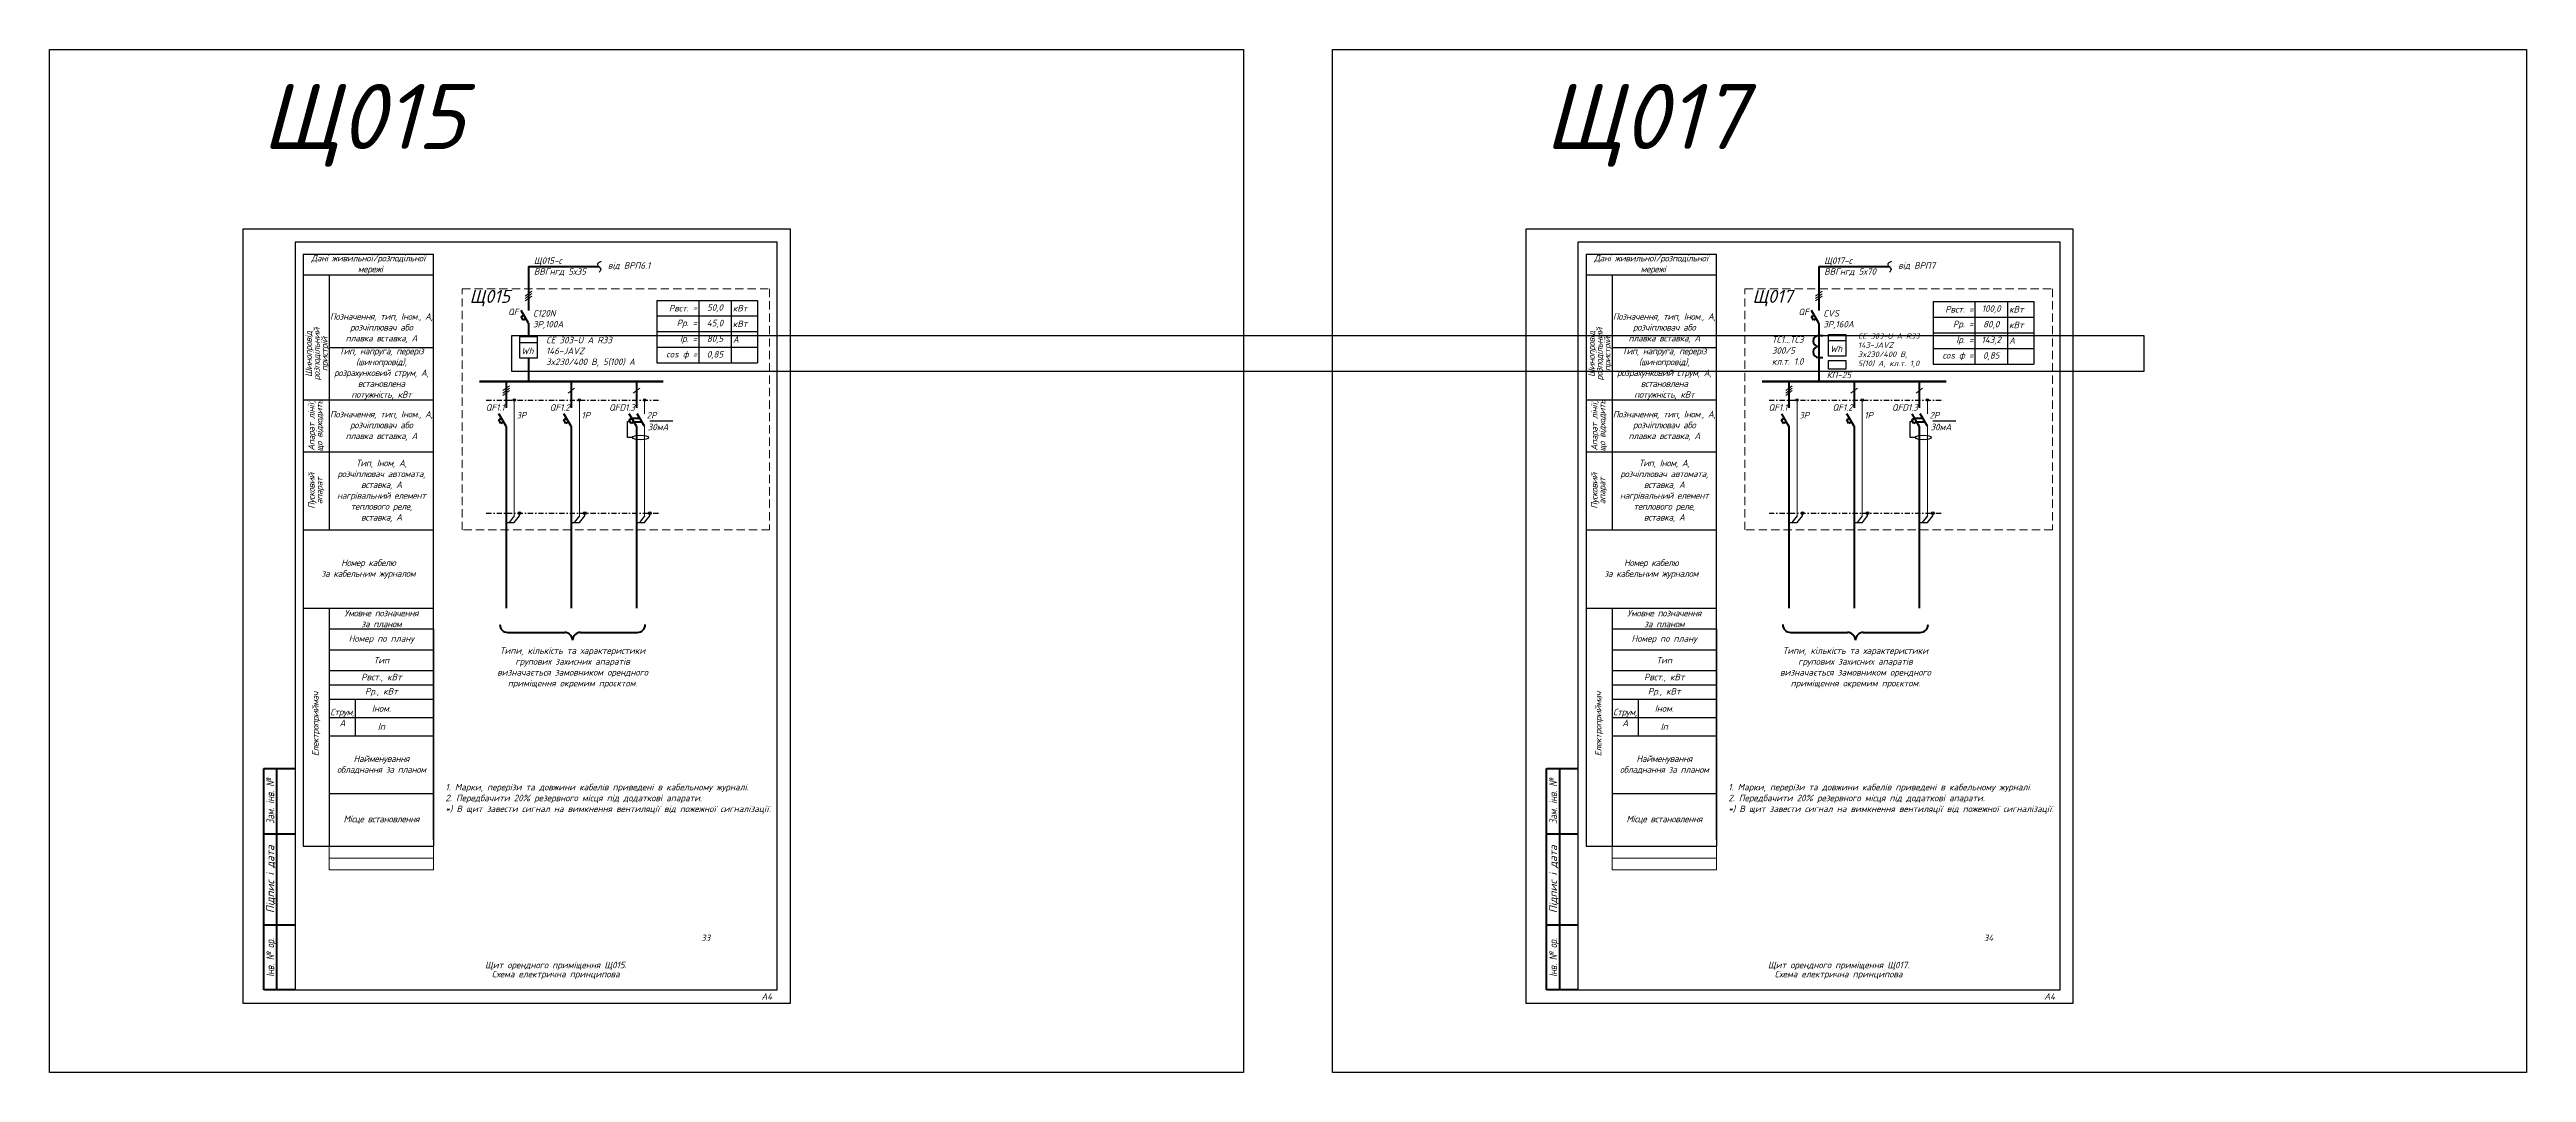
# Model space of a CAD drawing. Header units: millimetres. Extents: x -122434 to 1506205, y -201405 to 386015.
# Drawn here: x -101590 to -6570, y -157317 to -118048 of the extents above; entities that cross this region are included whole.
import ezdxf
from ezdxf.enums import TextEntityAlignment as Align

# ---------------------------------------------------------------- set-up
doc = ezdxf.new("R2010")
doc.units = ezdxf.units.MM
doc.linetypes.add('DASHDOTX2', pattern=[2, 1, -0.5, 0, -0.5])
doc.linetypes.add('DASHED', pattern=[9.525, 6.35, -3.175])
doc.layers.get('Defpoints').update_dxf_attribs({"color": 4})
doc.styles.add('GOST 2.304', font='isocpeui.ttf')
doc.styles.add('ГОСТ 2.304', font='isocpeui.ttf')
doc.styles.add('СГЕНЕРИР_СТИЛЬ_7', font='isocpeui.ttf')

# ---------------------------------------------------------------- blocks, each defined once
blk = doc.blocks.new('*T165')
at = {"color": 0, "linetype": 'ByBlock', "lineweight": -2, "transparency": 16777216}
for p, q in [((0, 0), (4000, 0)), ((0, 0), (0, -8340)), ((4000, 0), (4000, -8340)), ((0, -800), (4000, -800)), ((0, -1600), (4000, -1600)), ((0, -2150), (4000, -2150)), ((0, -2700), (4000, -2700)), ((0, -3400), (4000, -3400)), ((0, -4100), (4000, -4100)), ((0, -6315), (4000, -6315)), ((0, -8340), (4000, -8340))]:
    blk.add_line(p, q, dxfattribs=at)
at = {"layer": 'Defpoints', "color": 8, "linetype": 'ByBlock', "lineweight": 0, "transparency": 16777216}
for p, q in [((0, -8340), (0, -9247)), ((4000, -8340), (4000, -9247)), ((0, -8794), (4000, -8794)), ((0, -9247), (4000, -9247))]:
    blk.add_line(p, q, dxfattribs=at)
at = {"color": 0, "transparency": 16777216, "char_height": 250, "width": 3880, "attachment_point": 5, "style": 'ГОСТ 2.304'}
for s, insert in [('Номер по плану', (2000, -400)), ('Рвст., кВт', (2000, -1875)), ('Тип', (2000, -1200)), ('Рр., кВт', (2000, -2425)), ('Іном.', (2000, -3050)), ('Іп', (2000, -3750)), ('{\\T0.95;\\C7;Найменування обладнання за планом}', (2000, -5208)), ('{\\T0.95;\\C7;Місце встановлення}', (2000, -7328))]:
    blk.add_mtext(s, dxfattribs=dict(at, insert=insert))
blk = doc.blocks.new('*T166')
at = {"color": 0, "linetype": 'ByBlock', "lineweight": -2, "transparency": 16777216}
for p, q in [((0, 0), (3860, 0)), ((0, 0), (0, -2400)), ((1600, 0), (1600, -2400)), ((2850, 0), (2850, -2400)), ((3860, 0), (3860, -2400)), ((0, -600), (3860, -600)), ((0, -1200), (3860, -1200)), ((0, -1800), (3860, -1800)), ((0, -2400), (1600, -2400)), ((2850, -2400), (3860, -2400))]:
    blk.add_line(p, q, dxfattribs=at)
at = {"color": 0, "lineweight": -2, "transparency": 16777216}
blk.add_line((1600, -2400), (2850, -2400), dxfattribs=at)
at = {"color": 0, "transparency": 16777216, "char_height": 250, "style": 'ГОСТ 2.304'}
for s, insert, width, attachment_point in [('Рвст. =', (1540, -300), 1480, 6), ('Рр. =', (1540, -900), 1480, 6), ('45,0', (2225, -900), 1130, 5), ('50,0', (2225, -300), 1130, 5), ('кВт', (2910, -300), 890, 4), ('кВт', (2910, -900), 890, 4), ('Ір. =', (1540, -1500), 1480, 6), ('80,5', (2225, -1500), 1130, 5), ('А', (2910, -1500), 890, 4), ('сos ф =', (1540, -2100), 1480, 6), ('0,85', (2225, -2100), 1130, 5)]:
    blk.add_mtext(s, dxfattribs=dict(at, insert=insert, width=width, attachment_point=attachment_point))
blk = doc.blocks.new('*U160')
at = {"color": 0, "lineweight": 40}
for p, q in [((0, 0), (0, -1005)), ((-284, -1468), (-180, -1408)), ((-204, -1607), (-284, -1468)), ((0, -1720), (-280, -1240)), ((-100, -1547), (-204, -1607))]:
    blk.add_line(p, q, dxfattribs=at)
at = {"color": 0, "lineweight": 13}
for p, q in [((-124, -348), (124, -163)), ((-124, -441), (124, -256)), ((-124, -533), (124, -348))]:
    blk.add_line(p, q, dxfattribs=at)
at = {"color": 0, "lineweight": 9}
for p, q in [((311, -711), (311, -1240)), ((311, -1240), (311, -1720)), ((311, -2461), (311, -1720)), ((311, -2941), (311, -2461)), ((311, -5151), (311, -2941))]:
    blk.add_line(p, q, dxfattribs=at)
at = {"lineweight": 40}
for p, q in [((0, -1720), (0, -2226)), ((0, -2226), (0, -2941)), ((0, -2941), (0, -4529))]:
    blk.add_line(p, q, dxfattribs=at)
at = {"color": 0}
blk.add_circle((311, -711), 46.3, dxfattribs=at)
at = {"color": 0, "lineweight": 40}
blk.add_point((-37, -1659), dxfattribs=at)
at = {"style": 'ГОСТ 2.304'}
blk.add_attdef('QF', text='', height=250, dxfattribs=at).set_placement((-61, -997), align=Align.MIDDLE_RIGHT)
at = {"lineweight": 50, "style": 'ГОСТ 2.304'}
for tag, p in [('ТYPE', (369, -1046)), ('CURRENT', (391, -1419))]:
    blk.add_attdef(tag, p, '', height=250, dxfattribs=at)
blk = doc.blocks.new('*U161')
at = {"color": 0, "lineweight": 40}
for p, q in [((0, 0), (0, -1005)), ((-284, -1468), (-180, -1408)), ((-204, -1607), (-284, -1468)), ((0, -1720), (-280, -1240)), ((-100, -1547), (-204, -1607))]:
    blk.add_line(p, q, dxfattribs=at)
at = {"color": 0, "lineweight": 13}
blk.add_line((-124, -441), (124, -256), dxfattribs=at)
at = {"color": 0, "lineweight": 9}
for p, q in [((311, -711), (311, -1240)), ((311, -1240), (311, -1720)), ((311, -2461), (311, -1720)), ((311, -2941), (311, -2461)), ((311, -5151), (311, -2941))]:
    blk.add_line(p, q, dxfattribs=at)
at = {"lineweight": 40}
for p, q in [((0, -1720), (0, -2226)), ((0, -2226), (0, -2941)), ((0, -2941), (0, -4529))]:
    blk.add_line(p, q, dxfattribs=at)
at = {"color": 0}
blk.add_circle((311, -711), 46.3, dxfattribs=at)
at = {"color": 0, "lineweight": 40}
blk.add_point((-37, -1659), dxfattribs=at)
at = {"style": 'ГОСТ 2.304'}
blk.add_attdef('QF', text='', height=250, dxfattribs=at).set_placement((-61, -997), align=Align.MIDDLE_RIGHT)
at = {"lineweight": 50, "style": 'ГОСТ 2.304'}
for tag, p in [('ТYPE', (369, -1046)), ('CURRENT', (391, -1419))]:
    blk.add_attdef(tag, p, '', height=250, dxfattribs=at)
blk = doc.blocks.new('*U159')
at = {"color": 0, "lineweight": 40}
for p, q in [((0, 0), (0, -1005)), ((-284, -1468), (-180, -1408)), ((-204, -1607), (-284, -1468)), ((0, -1720), (-280, -1240)), ((-100, -1547), (-204, -1607)), ((-181, -1409), (130, -1409)), ((-100, -1547), (210, -1547)), ((311, -1720), (31, -1240))]:
    blk.add_line(p, q, dxfattribs=at)
at = {"color": 0, "lineweight": 13}
blk.add_line((-124, -441), (124, -256), dxfattribs=at)
at = {"color": 0, "lineweight": 9}
for p, q in [((311, -711), (311, -1240)), ((311, -2461), (311, -1720)), ((311, -2941), (311, -2461)), ((311, -5151), (311, -2941))]:
    blk.add_line(p, q, dxfattribs=at)
at = {"lineweight": 40}
for p, q in [((0, -1720), (0, -2226)), ((0, -2226), (0, -2941)), ((0, -2941), (0, -4529))]:
    blk.add_line(p, q, dxfattribs=at)
blk.add_line((516, -1512), (1402, -1512))
at = {"color": 0}
blk.add_lwpolyline([(-151, -2149), (-346, -2149), (-346, -1537), (-244, -1537)], dxfattribs=at)
blk.add_circle((311, -711), 46.3, dxfattribs=at)
blk.add_ellipse((153, -2149), major_axis=(-304, 0), ratio=0.29336, dxfattribs=at)
at = {"color": 0, "lineweight": 40}
blk.add_point((-37, -1659), dxfattribs=at)
at = {"style": 'ГОСТ 2.304'}
blk.add_attdef('QF', text='', height=250, dxfattribs=at).set_placement((-61, -997), align=Align.MIDDLE_RIGHT)
at = {"lineweight": 50, "style": 'ГОСТ 2.304'}
for tag, p in [('ТYPE', (369, -1046)), ('CURRENT', (391, -1419)), ('D_CURRENT', (432, -1871))]:
    blk.add_attdef(tag, p, '', height=250, dxfattribs=at)
blk = doc.blocks.new('Рамка А4 верт')
at = {"linetype": 'Continuous', "lineweight": 60}
for p, q in [((8, 5), (8, 90)), ((8, 90), (20, 90)), ((13, 5), (13, 90)), ((8, 65), (20, 65)), ((8, 30), (20, 30)), ((20, 5), (8, 5))]:
    blk.add_line(p, q, dxfattribs=at)
at = {"lineweight": 30, "ltscale": 100}
blk.add_lwpolyline([(20, 5), (205, 5), (205, 292), (20, 292)], close=True, dxfattribs=at)
at = {"layer": 'Defpoints', "ltscale": 100}
blk.add_lwpolyline([(0, 0), (210, 0), (210, 297), (0, 297)], close=True, dxfattribs=at)
at = {"linetype": 'Continuous', "lineweight": 25, "style": 'СГЕНЕРИР_СТИЛЬ_7'}
for s, width, p in [('Зам. інв. №', 0.8, (10.5, 77.5)), ('Інв. № ор.', 0.7, (10.5, 17.5))]:
    blk.add_text(s, height=3, rotation=90, dxfattribs=dict(at, width=width)).set_placement(p, align=Align.MIDDLE_CENTER)
blk.add_text('Підпис і дата', height=3, rotation=90, dxfattribs=at).set_placement((10.5, 47.5), align=Align.MIDDLE_CENTER)
at = {"linetype": 'Continuous', "style": 'ГОСТ 2.304'}
blk.add_text('А4', height=2.5, dxfattribs=at).set_placement((198.88, 1.24))
blk = doc.blocks.new('*T180')
at = {"color": 0, "linetype": 'ByBlock', "lineweight": -2, "transparency": 16777216}
for p, q in [((0, 0), (4000, 0)), ((0, 0), (0, -8340)), ((4000, 0), (4000, -8340)), ((0, -800), (4000, -800)), ((0, -1600), (4000, -1600)), ((0, -2150), (4000, -2150)), ((0, -2700), (4000, -2700)), ((0, -3400), (4000, -3400)), ((0, -4100), (4000, -4100)), ((0, -6315), (4000, -6315)), ((0, -8340), (4000, -8340))]:
    blk.add_line(p, q, dxfattribs=at)
at = {"layer": 'Defpoints', "color": 8, "linetype": 'ByBlock', "lineweight": 0, "transparency": 16777216}
for p, q in [((0, -8340), (0, -9247)), ((4000, -8340), (4000, -9247)), ((0, -8794), (4000, -8794)), ((0, -9247), (4000, -9247))]:
    blk.add_line(p, q, dxfattribs=at)
at = {"color": 0, "transparency": 16777216, "char_height": 250, "width": 3880, "attachment_point": 5, "style": 'ГОСТ 2.304'}
for s, insert in [('Номер по плану', (2000, -400)), ('Рвст., кВт', (2000, -1875)), ('Тип', (2000, -1200)), ('Рр., кВт', (2000, -2425)), ('Іном.', (2000, -3050)), ('Іп', (2000, -3750)), ('{\\T0.95;\\C7;Найменування обладнання за планом}', (2000, -5208)), ('{\\T0.95;\\C7;Місце встановлення}', (2000, -7328))]:
    blk.add_mtext(s, dxfattribs=dict(at, insert=insert))
blk = doc.blocks.new('*T181')
at = {"color": 0, "linetype": 'ByBlock', "lineweight": -2, "transparency": 16777216}
for p, q in [((0, 0), (3860, 0)), ((0, 0), (0, -2400)), ((1600, 0), (1600, -2400)), ((2850, 0), (2850, -2400)), ((3860, 0), (3860, -2400)), ((0, -600), (3860, -600)), ((0, -1200), (3860, -1200)), ((0, -1800), (3860, -1800)), ((0, -2400), (1600, -2400)), ((2850, -2400), (3860, -2400))]:
    blk.add_line(p, q, dxfattribs=at)
at = {"color": 0, "lineweight": -2, "transparency": 16777216}
blk.add_line((1600, -2400), (2850, -2400), dxfattribs=at)
at = {"color": 0, "transparency": 16777216, "char_height": 250, "style": 'ГОСТ 2.304'}
for s, insert, width, attachment_point in [('Рвст. =', (1540, -300), 1480, 6), ('Рр. =', (1540, -900), 1480, 6), ('100,0', (2225, -300), 1130, 5), ('80,0', (2225, -900), 1130, 5), ('кВт', (2910, -300), 890, 4), ('кВт', (2910, -900), 890, 4), ('Ір. =', (1540, -1500), 1480, 6), ('143,2', (2225, -1500), 1130, 5), ('А', (2910, -1500), 890, 4), ('сos ф =', (1540, -2100), 1480, 6), ('0,85', (2225, -2100), 1130, 5)]:
    blk.add_mtext(s, dxfattribs=dict(at, insert=insert, width=width, attachment_point=attachment_point))

msp = doc.modelspace()

# ---------------------------------------------------------------- linework, layer by layer
at = {"ltscale": 200}
for p, q in [((-91860, -125902), (-86860, -125902)), ((-42647, -125902), (-37647, -125902))]:
    msp.add_line(p, q, dxfattribs=at)
at = {"color": 7, "ltscale": 200}
for p, q in [((-91860, -125902), (-91860, -148632)), ((-86860, -148392), (-86860, -125902)), ((-42647, -125902), (-42647, -148632)), ((-37647, -148392), (-37647, -125902)), ((-91860, -126702), (-86860, -126702)), ((-90860, -126702), (-90860, -131492)), ((-42647, -126702), (-37647, -126702)), ((-41647, -126702), (-41647, -131492)), ((-90860, -129492), (-86860, -129492)), ((-41647, -129492), (-37647, -129492)), ((-91860, -131492), (-86860, -131492)), ((-90860, -131492), (-90860, -133492)), ((-42647, -131492), (-37647, -131492)), ((-41647, -131492), (-41647, -133492)), ((-91860, -133492), (-86860, -133492)), ((-90860, -133492), (-90860, -136492)), ((-42647, -133492), (-37647, -133492)), ((-41647, -133492), (-41647, -136492)), ((-91860, -136492), (-86860, -136492)), ((-42647, -136492), (-37647, -136492)), ((-91860, -139492), (-86860, -139492)), ((-90860, -139492), (-90860, -148392)), ((-42647, -139492), (-37647, -139492)), ((-41647, -139492), (-41647, -148392)), ((-90860, -140292), (-86860, -140292)), ((-41647, -140292), (-37647, -140292)), ((-90860, -141092), (-86860, -141092)), ((-41647, -141092), (-37647, -141092)), ((-90860, -141892), (-86860, -141892)), ((-41647, -141892), (-37647, -141892)), ((-90860, -142992), (-86860, -142992)), ((-89860, -142992), (-89860, -144392)), ((-41647, -142992), (-37647, -142992)), ((-40647, -142992), (-40647, -144392)), ((-90860, -144392), (-86860, -144392)), ((-89860, -143692), (-86860, -143692)), ((-41647, -144392), (-37647, -144392)), ((-40647, -143692), (-37647, -143692)), ((-91860, -148632), (-90860, -148632)), ((-42647, -148632), (-41647, -148632))]:
    msp.add_line(p, q, dxfattribs=at)
at = {"lineweight": 40, "ltscale": 200}
for p, q in [((-83216, -126381), (-80519, -126381)), ((-83216, -126381), (-83216, -128072)), ((-33716, -126381), (-31019, -126381)), ((-33716, -126381), (-33716, -128072))]:
    msp.add_line(p, q, dxfattribs=at)
at = {"color": 0, "lineweight": 40, "ltscale": 200}
for p, q in [((-83500, -128300), (-83396, -128240)), ((-83216, -128552), (-83496, -128072)), ((-34000, -128301), (-33896, -128241)), ((-33716, -128552), (-33996, -128072)), ((-83420, -128439), (-83500, -128300)), ((-83316, -128379), (-83420, -128439)), ((-83216, -128552), (-83216, -129069)), ((-33920, -128439), (-34000, -128301)), ((-33816, -128379), (-33920, -128439)), ((-33716, -128552), (-33716, -130793)), ((-83216, -129902), (-83216, -130828))]:
    msp.add_line(p, q, dxfattribs=at)
at = {"color": 0, "lineweight": 13, "ltscale": 200}
for p, q in [((-83341, -127514), (-83092, -127328)), ((-83341, -127605), (-83092, -127420)), ((-83341, -127697), (-83092, -127512)), ((-33841, -127514), (-33592, -127329)), ((-33841, -127606), (-33592, -127421)), ((-33841, -127698), (-33592, -127513))]:
    msp.add_line(p, q, dxfattribs=at)
at = {"color": 7, "lineweight": 40, "ltscale": 300}
for p, q in [((-33727, -129031), (-33562, -129031)), ((-33727, -129871), (-33557, -129871))]:
    msp.add_line(p, q, dxfattribs=at)
at = {"color": 7, "lineweight": 30, "ltscale": 300}
msp.add_line((-33342, -129215), (-32682, -129215), dxfattribs=at)
at = {"color": 7, "lineweight": 30, "ltscale": 200}
msp.add_line((-83546, -129297), (-82886, -129297), dxfattribs=at)
at = {"color": 0, "linetype": 'DASHDOTX2', "ltscale": 200}
for p, q in [((-84837, -131504), (-78041, -131504)), ((-35624, -131504), (-28828, -131504)), ((-84837, -135843), (-78041, -135843)), ((-35624, -135843), (-28828, -135843))]:
    msp.add_line(p, q, dxfattribs=at)
at = {"lineweight": 40, "ltscale": 300}
for p, q in [((-84075, -135322), (-84075, -139492)), ((-81575, -135322), (-81575, -139492)), ((-79075, -135322), (-79075, -139492)), ((-34862, -135322), (-34862, -139492)), ((-32362, -135322), (-32362, -139492)), ((-29862, -135322), (-29862, -139492))]:
    msp.add_line(p, q, dxfattribs=at)
at = {"color": 0, "ltscale": 300}
for p, q in [((-83558, -135943), (-83558, -135843)), ((-81058, -135943), (-81058, -135843)), ((-78558, -135943), (-78558, -135843)), ((-34345, -135943), (-34345, -135843)), ((-31845, -135943), (-31845, -135843)), ((-29345, -135943), (-29345, -135843)), ((-84084, -136203), (-83760, -136203)), ((-83764, -135944), (-83961, -136203)), ((-83760, -136203), (-83558, -135943)), ((-81584, -136203), (-81260, -136203)), ((-81264, -135944), (-81461, -136203)), ((-81260, -136203), (-81058, -135943)), ((-79084, -136203), (-78760, -136203)), ((-78764, -135944), (-78961, -136203)), ((-78760, -136203), (-78558, -135943)), ((-34871, -136203), (-34547, -136203)), ((-34551, -135944), (-34748, -136203)), ((-34547, -136203), (-34345, -135943)), ((-32371, -136203), (-32047, -136203)), ((-32051, -135944), (-32248, -136203)), ((-32047, -136203), (-31845, -135943)), ((-29871, -136203), (-29547, -136203)), ((-29551, -135944), (-29748, -136203)), ((-29547, -136203), (-29345, -135943))]:
    msp.add_line(p, q, dxfattribs=at)
at = {"color": 3}
for points in [[(-101590, -118048), (-55783, -118048), (-55783, -157317), (-101590, -157317)], [(-52377, -118048), (-6570, -118048), (-6570, -157317), (-52377, -157317)]]:
    msp.add_lwpolyline(points, close=True, dxfattribs=at)
at = {"linetype": 'DASHED', "lineweight": 18, "ltscale": 50}
for points in [[(-85764, -127232), (-73966, -127232), (-73966, -136492), (-85764, -136492)], [(-36551, -127232), (-24753, -127232), (-24753, -136492), (-36551, -136492)]]:
    msp.add_lwpolyline(points, close=True, dxfattribs=at)
at = {"color": 2, "lineweight": 30}
msp.add_lwpolyline([(-83852, -129031), (-21255, -129031), (-21255, -130403), (-83852, -130403)], close=True, dxfattribs=at)
at = {"color": 7, "lineweight": 30, "ltscale": 50}
msp.add_lwpolyline([(-83546, -129069), (-82886, -129069), (-82886, -129902), (-83546, -129902)], close=True, dxfattribs=at)
at = {"color": 7, "lineweight": 30, "ltscale": 100}
for points in [[(-33342, -128987), (-32682, -128987), (-32682, -129820), (-33342, -129820)], [(-33342, -129987), (-32682, -129987), (-32682, -130313), (-33342, -130313)]]:
    msp.add_lwpolyline(points, close=True, dxfattribs=at)
at = {"color": 0, "lineweight": 40, "ltscale": 100, "const_width": 100}
for points in [[(-85108, -130793), (-78041, -130793)], [(-35895, -130793), (-28828, -130793)]]:
    msp.add_lwpolyline(points, dxfattribs=at)
at = {"lineweight": 50, "ltscale": 100}
for points in [[(-84014, -140426), (-81827, -140426)], [(-81225, -140426), (-79038, -140426)], [(-34800, -140426), (-32614, -140426)], [(-32011, -140426), (-29825, -140426)]]:
    msp.add_lwpolyline(points, dxfattribs=at)
at = {"color": 0}
for centre in [(-83558, -135843), (-81058, -135843), (-78558, -135843), (-34345, -135843), (-31845, -135843), (-29345, -135843)]:
    msp.add_circle(centre, 51.8, dxfattribs=at)
at = {"color": 7, "lineweight": 40}
for centre in [(-33727, -129241, 0), (-33727, -129660, 0)]:
    msp.add_arc(centre, 211, 90, 270, dxfattribs=at)
at = {"lineweight": 50}
for centre, start, end in [((-84014, -140125), 180, 270), ((-81827, -140727), 0, 90), ((-81225, -140727), 90, 180), ((-79038, -140125), 270, 0), ((-34800, -140125), 180, 270), ((-32614, -140727), 0, 90), ((-32011, -140727), 90, 180), ((-29825, -140125), 270, 0)]:
    msp.add_arc(centre, 301, start, end, dxfattribs=at)
for points in [[(-80429, -126183), (-80573, -126305), (-80445, -126486), (-80509, -126593)], [(-30929, -126183), (-31073, -126305), (-30945, -126486), (-31009, -126593)]]:
    msp.add_spline(points, degree=3)

# ---------------------------------------------------------------- block references
at = {"xscale": 100, "yscale": 100, "zscale": 100}
for p in [(-94171, -154650), (-44958, -154650)]:
    msp.add_blockref('Рамка А4 верт', p, dxfattribs=at)
for name, p in [('*T166', (-78287, -127678)), ('*T181', (-29328, -127721)), ('*T165', (-90860, -140292)), ('*T180', (-41647, -140292))]:
    msp.add_blockref(name, p)
at = {"lineweight": 50}
for name, p, values in [('*U160', (-84075, -130793), {'QF': 'QF1.1', 'CURRENT': '3P'}), ('*U161', (-81575, -130793), {'QF': 'QF1.2', 'CURRENT': '1P'}), ('*U159', (-79075, -130793), {'QF': 'QFD1.3', 'CURRENT': '2P', 'D_CURRENT': '30мА'}), ('*U160', (-34862, -130793), {'QF': 'QF1.1', 'CURRENT': '3P'}), ('*U161', (-32362, -130793), {'QF': 'QF1.2', 'CURRENT': '1P'}), ('*U159', (-29862, -130793), {'QF': 'QFD1.3', 'CURRENT': '2P', 'D_CURRENT': '30мА'})]:
    msp.add_blockref(name, p, dxfattribs=at).add_auto_attribs(values)

# ---------------------------------------------------------------- texts
at = {"color": 3, "lineweight": 40, "style": 'GOST 2.304'}
for s, p in [('Щ015', (-93441, -121869)), ('Щ017', (-44228, -121869))]:
    msp.add_text(s, height=2500, dxfattribs=at).set_placement(p)
at = {"color": 7, "lineweight": 40, "style": 'ГОСТ 2.304'}
for p in [(-83488, -129745), (-33284, -129662, 0)]:
    msp.add_text('Wh', height=250, dxfattribs=at).set_placement(p)
at = {"linetype": 'Continuous', "char_height": 250, "style": 'ГОСТ 2.304'}
for s, insert, width, attachment_point in [('{\\T0.95;Дані живильної/розподільної\\P мережі}', (-89360, -126302), 5000, 5), ('{\\C7;від ВРП6.1}', (-80173, -126359), 4000, 4), ('{\\T0.95;Дані живильної/розподільної\\P мережі}', (-40147, -126302), 5000, 5), ('{\\C7;від ВРП7}', (-30673, -126359), 4000, 4)]:
    msp.add_mtext(s, dxfattribs=dict(at, insert=insert, width=width, attachment_point=attachment_point))
at = {"color": 7, "linetype": 'Continuous', "char_height": 250, "style": 'ГОСТ 2.304'}
for s, insert, width, attachment_point in [('{\\C256;Щ015-с\\P\\pt3000;ВВГнгд 5х35}', (-83011, -126381), 4000, 4), ('{\\C256;Щ017-с\\P\\pt3000;ВВГнгд 5х70}', (-33511, -126381), 4000, 4), ('{\\T0.95;Позначення, тип, Iном., А, розчіплювач або \\Pплавка вставка, А}', (-88860, -128742), 4000, 5), ('{\\T0.95;Позначення, тип, Iном., А, розчіплювач або \\Pплавка вставка, А}', (-39647, -128742), 4000, 5), ('{\\T0.95;Тип, напруга, переріз (шинопровід), розрахунковий струм, А, встановлена \\Pпотужність, кВт}', (-88860, -130492), 4000, 5), ('{\\T0.95;Тип, напруга, переріз (шинопровід), розрахунковий струм, А, встановлена \\Pпотужність, кВт}', (-39647, -130492), 4000, 5), ('{\\T0.95;Позначення, тип, Iном., А, розчіплювач або \\Pплавка вставка, А}', (-88860, -132492), 4000, 5), ('{\\T0.95;Позначення, тип, Iном., А, розчіплювач або \\Pплавка вставка, А}', (-39647, -132492), 4000, 5), ('{\\T0.95;Тип, Iном, А,\\Pрозчіплювач автомата,\\Pвставка, А\\Pнагрівальний елемент теплового реле,\\Pвставка, А}', (-88860, -134992), 4000, 5), ('{\\T0.95;Тип, Iном, А,\\Pрозчіплювач автомата,\\Pвставка, А\\Pнагрівальний елемент теплового реле,\\Pвставка, А}', (-39647, -134992), 4000, 5), ('{\\T0.95;Номер кабелю \\Pза кабельним журналом}', (-89360, -137992), 5000, 5), ('{\\T0.95;Номер кабелю \\Pза кабельним журналом}', (-40147, -137992), 5000, 5), ('{\\T0.95;Умовне позначення \\Pза планом}', (-88860, -139892), 4000, 5), ('{\\T0.95;Умовне позначення \\Pза планом}', (-39647, -139892), 4000, 5), ('{\\T0.95;Струм, А}', (-90360, -143692), 1000, 5), ('{\\T0.95;Струм, А}', (-41147, -143692), 1000, 5)]:
    msp.add_mtext(s, dxfattribs=dict(at, insert=insert, width=width, attachment_point=attachment_point))
at = {"color": 1, "linetype": 'Continuous', "attachment_point": 4, "style": 'ГОСТ 2.304'}
for s, insert, char_height, width in [('{\\C256;Щ015}', (-85475, -127593), 500, 4000), ('{\\C256;Щ017}', (-36261, -127593), 500, 4000), ('{\\C7;QF}', (-84000, -128119), 250, 562.36), ('{\\C7;C120N\\P3P,100A}', (-83046, -128412), 250, 4000), ('{\\C7;QF}', (-34500, -128120), 250, 562.36), ('{\\C7;CVS\\P3P,160A}', (-33546, -128413), 250, 4000)]:
    msp.add_mtext(s, dxfattribs=dict(at, insert=insert, char_height=char_height, width=width))
at = {"color": 7, "linetype": 'Continuous', "char_height": 250, "attachment_point": 5, "rotation": 90, "line_spacing_factor": 0.72, "style": 'ГОСТ 2.304'}
for s, insert, width in [('{\\T0.95;Шинопровід\\Pрозподільний \\Pпристрій}', (-91315, -129742), 3500), ('{\\T0.95;Шинопровід\\Pрозподільний \\Pпристрій}', (-42102, -129742), 3500), ('{\\T0.95;Апарат лінії, що відходить}', (-91360, -132492), 2000), ('{\\T0.95;Апарат лінії, що відходить}', (-42147, -132492), 2000), ('{\\T0.95;Пусковий \\Pапарат}', (-91360, -134992), 3000), ('{\\T0.95;Пусковий \\Pапарат}', (-42147, -134992), 3000), ('{\\T0.95;Електроприймач}', (-91360, -143942), 8900), ('{\\T0.95;Електроприймач}', (-42147, -143942), 8900)]:
    msp.add_mtext(s, dxfattribs=dict(at, insert=insert, width=width))
at = {"ltscale": 100}
for s, width, insert, char_height, attachment_point, style in [('{\\C7;CE 303-U A R33 146-JAVZ\\P3x230/400 В, 5(100) А}', 3620.55, (-82544, -129077, 0), 250, 1, 'GOST 2.304'), ('ТС1...ТС3\\P300/5 \\Pкл.т. 1.0', 1652.14, (-35516, -129061, 0), 250, 1, 'ГОСТ 2.304'), ('{\\C7;CE 303-U A R33 143-JAVZ\\P3x230/400 В, 5(10) А, кл.т. 1,0}', 2227.75, (-32216, -128941, 0), 210, 1, 'GOST 2.304'), ('КП-25', 1652.14, (-33414, -130413, 0), 250, 1, 'ГОСТ 2.304'), ('Типи, кількість та характеристики групових захисних апаратів визначається замовником орендного приміщення окремим проєктом.', 5842.68, (-81526, -140998, 0), 250, 2, 'GOST 2.304'), ('Типи, кількість та характеристики групових захисних апаратів визначається замовником орендного приміщення окремим проєктом.', 5842.68, (-32313, -140998, 0), 250, 2, 'GOST 2.304')]:
    msp.add_mtext_dynamic_manual_height_columns(s, width=width, gutter_width=1250, heights=[0], dxfattribs=dict(at, insert=insert, char_height=char_height, attachment_point=attachment_point, style=style))
at = {"lineweight": 15, "char_height": 250, "width": 12347.42, "attachment_point": 1, "style": 'ГОСТ 2.304'}
for insert in [(-86401, -146238), (-37188, -146238)]:
    msp.add_mtext('{\\C7;1. Марки, перерізи та довжини кабелів приведені в кабельному журналі}.\\P{\\C7;2. Передбачити 20% резервного місця під додаткові апарати.\\P*) }В щит завести сигнал на вимкнення вентиляції від пожежної сигналізації.', dxfattribs=dict(at, insert=insert))
at = {"linetype": 'Continuous', "lineweight": 25, "char_height": 250, "attachment_point": 5, "line_spacing_factor": 0.84, "style": 'GOST 2.304'}
for s, insert, width in [('{\\C7;33}', (-76421, -152150), 1500), ('{\\C7;34}', (-27208, -152150), 1500), ('{\\C7;Щит орендного приміщення }Щ015{\\C7;. \\PСхема електрична принципова }', (-82171, -153400), 7000), ('{\\C7;Щит орендного приміщення }Щ017{\\C7;. \\PСхема електрична принципова }', (-32958, -153400), 7000)]:
    msp.add_mtext(s, dxfattribs=dict(at, insert=insert, width=width))

doc.saveas('drawing.dxf')
